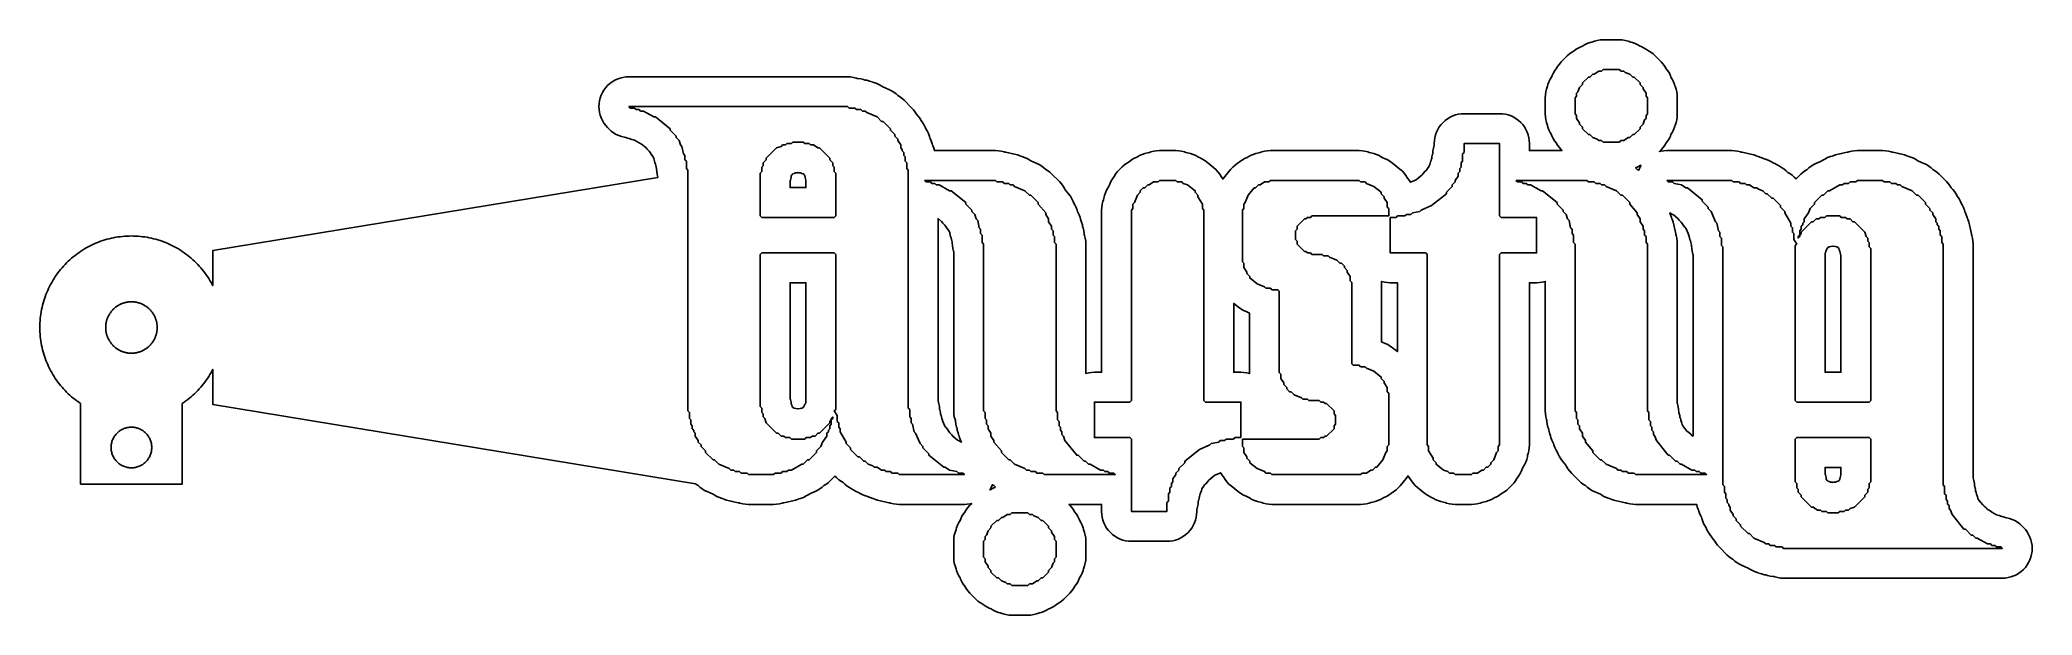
# Model space of a CAD drawing. Header units: millimetres. Extents: x -4.5 to 93.4, y -14.1 to 14.1.
import ezdxf

# ---------------------------------------------------------------- set-up
doc = ezdxf.new("R2010")
doc.units = ezdxf.units.MM
doc.layers.add('BLADE', color=7, linetype='Continuous')
doc.layers.add('NAME', color=1, linetype='Continuous')

msp = doc.modelspace()

# ---------------------------------------------------------------- linework, layer by layer
at = {"layer": 'BLADE'}
for points in [[(-2.5, -3.742), (-2.591, -3.679), (-2.681, -3.614), (-2.769, -3.548), (-2.855, -3.479), (-2.939, -3.407), (-3.022, -3.334), (-3.103, -3.259), (-3.182, -3.182), (-3.259, -3.103), (-3.334, -3.022), (-3.407, -2.939), (-3.479, -2.855), (-3.548, -2.769), (-3.614, -2.681), (-3.679, -2.591), (-3.742, -2.5), (-3.802, -2.407), (-3.86, -2.313), (-3.915, -2.218), (-3.969, -2.121), (-4.02, -2.023), (-4.068, -1.924), (-4.114, -1.824), (-4.157, -1.722), (-4.198, -1.62), (-4.237, -1.516), (-4.273, -1.412), (-4.306, -1.306), (-4.337, -1.2), (-4.365, -1.093), (-4.391, -0.986), (-4.414, -0.878), (-4.434, -0.769), (-4.451, -0.66), (-4.466, -0.551), (-4.478, -0.441), (-4.488, -0.331), (-4.495, -0.221), (-4.499, -0.11), (-4.5, 0), (-4.499, 0.11), (-4.495, 0.221), (-4.488, 0.331), (-4.478, 0.441), (-4.466, 0.551), (-4.451, 0.66), (-4.434, 0.769), (-4.414, 0.878), (-4.391, 0.986), (-4.365, 1.093), (-4.337, 1.2), (-4.306, 1.306), (-4.273, 1.412), (-4.237, 1.516), (-4.198, 1.62), (-4.157, 1.722), (-4.114, 1.824), (-4.068, 1.924), (-4.02, 2.023), (-3.969, 2.121), (-3.915, 2.218), (-3.86, 2.313), (-3.802, 2.407), (-3.742, 2.5), (-3.679, 2.591), (-3.614, 2.681), (-3.548, 2.769), (-3.479, 2.855), (-3.407, 2.939), (-3.334, 3.022), (-3.259, 3.103), (-3.182, 3.182), (-3.103, 3.259), (-3.022, 3.334), (-2.939, 3.407), (-2.855, 3.479), (-2.769, 3.548), (-2.681, 3.614), (-2.591, 3.679), (-2.5, 3.742), (-2.407, 3.802), (-2.313, 3.86), (-2.218, 3.915), (-2.121, 3.969), (-2.023, 4.02), (-1.924, 4.068), (-1.824, 4.114), (-1.722, 4.157), (-1.62, 4.198), (-1.516, 4.237), (-1.412, 4.273), (-1.306, 4.306), (-1.2, 4.337), (-1.093, 4.365), (-0.986, 4.391), (-0.878, 4.414), (-0.769, 4.434), (-0.66, 4.451), (-0.551, 4.466), (-0.441, 4.478), (-0.331, 4.488), (-0.221, 4.495), (-0.11, 4.499), (0, 4.5), (0.11, 4.499), (0.221, 4.495), (0.331, 4.488), (0.441, 4.478), (0.551, 4.466), (0.66, 4.451), (0.769, 4.434), (0.878, 4.414), (0.986, 4.391), (1.093, 4.365), (1.2, 4.337), (1.306, 4.306), (1.412, 4.273), (1.516, 4.237), (1.62, 4.198), (1.722, 4.157), (1.824, 4.114), (1.924, 4.068), (2.023, 4.02), (2.121, 3.969), (2.218, 3.915), (2.313, 3.86), (2.407, 3.802), (2.5, 3.742), (2.591, 3.679), (2.681, 3.614), (2.769, 3.548), (2.855, 3.479), (2.939, 3.407), (3.022, 3.334), (3.103, 3.259), (3.182, 3.182), (3.259, 3.103), (3.334, 3.022), (3.407, 2.939), (3.479, 2.855), (3.548, 2.769), (3.614, 2.681), (3.679, 2.591), (3.742, 2.5), (3.802, 2.407), (3.86, 2.313), (3.915, 2.218), (3.969, 2.121), (4, 2.061), (4, 3.78), (25.874, 7.379), (25.871, 7.386), (25.836, 7.525), (25.815, 7.668), (25.809, 7.792), (25.799, 7.822), (25.764, 7.961), (25.752, 8.039), (25.726, 8.111), (25.691, 8.25), (25.68, 8.306), (25.642, 8.384), (25.633, 8.407), (25.632, 8.407), (25.547, 8.523), (25.497, 8.605), (25.438, 8.664), (25.342, 8.771), (25.283, 8.849), (25.068, 9.021), (24.948, 9.082), (24.722, 9.211), (24.596, 9.242), (24.46, 9.291), (24.445, 9.298), (24.378, 9.315), (24.305, 9.341), (24.227, 9.353), (24.087, 9.388), (23.952, 9.436), (23.822, 9.498), (23.698, 9.572), (23.583, 9.657), (23.476, 9.754), (23.404, 9.827), (23.307, 9.933), (23.221, 10.049), (23.147, 10.172), (23.086, 10.302), (23.037, 10.438), (23.003, 10.577), (22.981, 10.719), (22.974, 10.863), (22.981, 11.007), (23.003, 11.149), (23.037, 11.288), (23.086, 11.424), (23.147, 11.554), (23.221, 11.677), (23.307, 11.793), (23.404, 11.899), (23.51, 11.996), (23.626, 12.082), (23.749, 12.156), (23.879, 12.217), (24.015, 12.266), (24.154, 12.3), (24.296, 12.322), (24.44, 12.329), (35.194, 12.329), (35.338, 12.322), (35.48, 12.3), (35.619, 12.266), (35.66, 12.251), (35.701, 12.249), (35.843, 12.228), (35.983, 12.193), (36.056, 12.167), (36.134, 12.155), (36.273, 12.12), (36.409, 12.072), (36.425, 12.064), (36.491, 12.048), (36.627, 11.999), (36.757, 11.938), (36.88, 11.864), (36.927, 11.829), (37.225, 11.701), (37.35, 11.641), (37.469, 11.568), (37.58, 11.484), (37.666, 11.406), (37.752, 11.355), (37.868, 11.269), (37.974, 11.173), (38.338, 10.809), (38.434, 10.703), (38.52, 10.587), (38.571, 10.501), (38.652, 10.412), (38.738, 10.297), (38.807, 10.182), (38.883, 10.079), (38.957, 9.955), (39.019, 9.825), (39.037, 9.774), (39.103, 9.664), (39.164, 9.534), (39.213, 9.398), (39.229, 9.332), (39.229, 9.332), (39.248, 9.301), (39.309, 9.171), (39.358, 9.036), (39.374, 8.969), (39.382, 8.953), (39.43, 8.818), (39.461, 8.696), (42.46, 8.696), (42.604, 8.688), (42.746, 8.667), (42.886, 8.632), (42.927, 8.618), (42.967, 8.616), (43.109, 8.595), (43.249, 8.56), (43.322, 8.534), (43.4, 8.522), (43.54, 8.487), (43.675, 8.439), (43.691, 8.431), (43.758, 8.414), (43.893, 8.366), (44.023, 8.304), (44.146, 8.231), (44.193, 8.196), (44.491, 8.068), (44.616, 8.007), (44.735, 7.935), (44.847, 7.851), (44.932, 7.773), (45.018, 7.722), (45.134, 7.636), (45.24, 7.54), (45.604, 7.176), (45.7, 7.07), (45.786, 6.954), (45.86, 6.831), (45.888, 6.772), (46.057, 6.57), (46.144, 6.453), (46.22, 6.329), (46.282, 6.198), (46.303, 6.141), (46.369, 6.03), (46.431, 5.901), (46.479, 5.765), (46.495, 5.699), (46.515, 5.667), (46.576, 5.537), (46.624, 5.402), (46.641, 5.336), (46.648, 5.32), (46.697, 5.185), (46.732, 5.045), (46.743, 4.967), (46.769, 4.894), (46.804, 4.755), (46.825, 4.612), (46.827, 4.572), (46.842, 4.531), (46.877, 4.391), (46.898, 4.249), (46.905, 4.105), (46.905, -2.266), (47.043, -2.232), (47.185, -2.211), (47.329, -2.204), (47.679, -2.204), (47.679, 5.777), (47.687, 5.92), (47.708, 6.063), (47.743, 6.202), (47.769, 6.275), (47.78, 6.353), (47.815, 6.493), (47.864, 6.628), (47.925, 6.758), (47.999, 6.882), (48.02, 6.909), (48.075, 7.048), (48.137, 7.182), (48.212, 7.31), (48.295, 7.422), (48.362, 7.536), (48.448, 7.651), (48.545, 7.758), (48.69, 7.903), (48.797, 8), (48.912, 8.085), (49.027, 8.154), (49.13, 8.231), (49.254, 8.304), (49.384, 8.366), (49.435, 8.384), (49.545, 8.45), (49.675, 8.512), (49.81, 8.56), (49.95, 8.595), (50.027, 8.606), (50.1, 8.632), (50.24, 8.667), (50.382, 8.688), (50.526, 8.696), (51.325, 8.696), (51.469, 8.688), (51.611, 8.667), (51.75, 8.632), (51.823, 8.606), (51.902, 8.595), (52.041, 8.56), (52.177, 8.511), (52.307, 8.45), (52.414, 8.385), (52.491, 8.356), (52.607, 8.299), (52.717, 8.233), (52.822, 8.156), (53.185, 7.866), (53.294, 7.769), (53.393, 7.662), (53.481, 7.546), (53.557, 7.421), (53.558, 7.419), (53.634, 7.318), (53.65, 7.29), (53.657, 7.302), (53.741, 7.419), (54.032, 7.782), (54.128, 7.891), (54.235, 7.99), (54.352, 8.078), (54.476, 8.154), (54.479, 8.155), (54.58, 8.231), (54.703, 8.304), (54.833, 8.366), (54.884, 8.384), (54.995, 8.45), (55.125, 8.512), (55.26, 8.56), (55.399, 8.595), (55.477, 8.606), (55.55, 8.632), (55.689, 8.667), (55.832, 8.688), (55.975, 8.696), (60.335, 8.696), (60.479, 8.688), (60.621, 8.667), (60.761, 8.632), (60.834, 8.606), (60.912, 8.595), (61.051, 8.56), (61.187, 8.511), (61.317, 8.45), (61.44, 8.376), (61.468, 8.355), (61.606, 8.3), (61.737, 8.24), (61.861, 8.168), (61.977, 8.084), (62.341, 7.793), (62.45, 7.696), (62.549, 7.589), (62.637, 7.473), (62.713, 7.348), (62.714, 7.346), (62.789, 7.245), (62.851, 7.142), (63.135, 7.263), (63.431, 7.5), (63.489, 7.578), (63.586, 7.685), (63.645, 7.744), (63.694, 7.826), (63.771, 7.93), (63.784, 7.952), (63.801, 8.019), (63.849, 8.154), (63.857, 8.17), (63.874, 8.237), (63.9, 8.31), (63.911, 8.388), (63.946, 8.527), (63.957, 8.557), (63.963, 8.681), (63.984, 8.824), (64.019, 8.963), (64.028, 8.99), (64.028, 9.046), (64.036, 9.19), (64.057, 9.332), (64.092, 9.472), (64.14, 9.607), (64.202, 9.737), (64.275, 9.861), (64.361, 9.976), (64.458, 10.083), (64.564, 10.179), (64.68, 10.265), (64.803, 10.339), (64.933, 10.401), (65.069, 10.449), (65.208, 10.484), (65.35, 10.505), (65.494, 10.512), (67.238, 10.512), (67.382, 10.505), (67.524, 10.484), (67.663, 10.449), (67.799, 10.401), (67.929, 10.339), (68.052, 10.265), (68.168, 10.179), (68.274, 10.083), (68.371, 9.976), (68.457, 9.861), (68.531, 9.737), (68.592, 9.607), (68.641, 9.472), (68.676, 9.332), (68.697, 9.19), (68.704, 9.046), (68.704, 8.696), (70.312, 8.696), (70.271, 8.737), (70.174, 8.843), (70.088, 8.959), (70.02, 9.074), (69.943, 9.177), (69.869, 9.3), (69.808, 9.43), (69.789, 9.481), (69.723, 9.592), (69.662, 9.722), (69.614, 9.857), (69.597, 9.923), (69.59, 9.939), (69.541, 10.074), (69.506, 10.214), (69.485, 10.356), (69.478, 10.5), (69.478, 11.299), (69.485, 11.443), (69.506, 11.585), (69.541, 11.724), (69.59, 11.86), (69.597, 11.876), (69.614, 11.942), (69.662, 12.078), (69.724, 12.208), (69.789, 12.316), (69.82, 12.398), (69.881, 12.52), (69.952, 12.635), (70.019, 12.723), (70.088, 12.84), (70.174, 12.955), (70.271, 13.062), (70.561, 13.353), (70.668, 13.449), (70.783, 13.535), (70.898, 13.604), (71.001, 13.68), (71.125, 13.754), (71.255, 13.816), (71.306, 13.834), (71.417, 13.9), (71.546, 13.961), (71.682, 14.01), (71.748, 14.026), (71.763, 14.034), (71.899, 14.082), (72.038, 14.117), (72.181, 14.138), (72.324, 14.145), (73.124, 14.145), (73.267, 14.138), (73.41, 14.117), (73.549, 14.082), (73.685, 14.034), (73.7, 14.026), (73.767, 14.009), (73.903, 13.961), (74.033, 13.899), (74.141, 13.835), (74.223, 13.803), (74.344, 13.743), (74.46, 13.671), (74.548, 13.605), (74.665, 13.535), (74.78, 13.449), (74.887, 13.353), (75.177, 13.062), (75.274, 12.955), (75.36, 12.84), (75.428, 12.725), (75.505, 12.622), (75.579, 12.499), (75.64, 12.368), (75.659, 12.317), (75.725, 12.207), (75.786, 12.077), (75.834, 11.942), (75.851, 11.876), (75.858, 11.86), (75.907, 11.724), (75.942, 11.585), (75.963, 11.443), (75.97, 11.299), (75.97, 10.5), (75.963, 10.356), (75.942, 10.214), (75.907, 10.074), (75.858, 9.939), (75.851, 9.923), (75.834, 9.856), (75.786, 9.721), (75.724, 9.591), (75.659, 9.483), (75.628, 9.401), (75.567, 9.279), (75.496, 9.164), (75.429, 9.075), (75.36, 8.959), (75.274, 8.843), (75.177, 8.737), (75.09, 8.649), (75.163, 8.667), (75.305, 8.688), (75.449, 8.696), (78.646, 8.696), (78.79, 8.688), (78.932, 8.667), (79.071, 8.632), (79.112, 8.618), (79.153, 8.616), (79.295, 8.595), (79.435, 8.56), (79.508, 8.534), (79.586, 8.522), (79.725, 8.487), (79.861, 8.439), (79.877, 8.431), (79.943, 8.415), (80.078, 8.366), (80.208, 8.305), (80.24, 8.286), (80.307, 8.269), (80.442, 8.221), (80.572, 8.159), (80.68, 8.094), (80.762, 8.063), (80.884, 8.002), (80.999, 7.931), (81.087, 7.865), (81.204, 7.795), (81.32, 7.709), (81.409, 7.628), (81.495, 7.577), (81.61, 7.491), (81.717, 7.394), (81.807, 7.304), (82.042, 7.54), (82.149, 7.636), (82.264, 7.722), (82.35, 7.773), (82.439, 7.854), (82.555, 7.94), (82.678, 8.014), (82.808, 8.075), (82.939, 8.122), (83.223, 8.284), (83.359, 8.353), (83.501, 8.407), (83.591, 8.431), (83.607, 8.439), (83.743, 8.487), (83.882, 8.522), (83.96, 8.534), (84.033, 8.56), (84.173, 8.595), (84.315, 8.616), (84.356, 8.618), (84.397, 8.632), (84.536, 8.667), (84.679, 8.688), (84.822, 8.696), (86.058, 8.696), (86.201, 8.688), (86.343, 8.667), (86.483, 8.632), (86.524, 8.618), (86.564, 8.616), (86.707, 8.595), (86.846, 8.56), (86.919, 8.534), (86.997, 8.522), (87.137, 8.487), (87.272, 8.439), (87.288, 8.431), (87.355, 8.414), (87.49, 8.366), (87.62, 8.304), (87.744, 8.231), (87.79, 8.196), (88.088, 8.068), (88.213, 8.007), (88.332, 7.935), (88.444, 7.851), (88.53, 7.773), (88.616, 7.722), (88.731, 7.636), (88.838, 7.54), (89.201, 7.176), (89.298, 7.07), (89.383, 6.954), (89.435, 6.868), (89.516, 6.779), (89.601, 6.664), (89.67, 6.549), (89.747, 6.446), (89.821, 6.322), (89.882, 6.192), (89.9, 6.141), (89.967, 6.03), (90.028, 5.901), (90.076, 5.765), (90.093, 5.699), (90.093, 5.699), (90.111, 5.668), (90.173, 5.538), (90.221, 5.403), (90.238, 5.336), (90.245, 5.32), (90.294, 5.185), (90.329, 5.045), (90.34, 4.967), (90.367, 4.894), (90.401, 4.755), (90.423, 4.612), (90.425, 4.572), (90.439, 4.531), (90.474, 4.391), (90.495, 4.249), (90.502, 4.105), (90.502, -7.359), (90.512, -7.386), (90.547, -7.525), (90.568, -7.668), (90.574, -7.792), (90.585, -7.822), (90.619, -7.961), (90.631, -8.039), (90.657, -8.112), (90.674, -8.179), (90.681, -8.195), (90.73, -8.33), (90.746, -8.396), (90.777, -8.477), (90.978, -8.727), (91.056, -8.785), (91.163, -8.882), (91.222, -8.941), (91.304, -8.99), (91.411, -9.07), (91.435, -9.082), (91.661, -9.211), (91.787, -9.242), (91.923, -9.291), (91.939, -9.298), (92.005, -9.315), (92.078, -9.341), (92.156, -9.353), (92.296, -9.388), (92.431, -9.436), (92.561, -9.498), (92.685, -9.572), (92.8, -9.657), (92.907, -9.754), (92.98, -9.827), (93.076, -9.933), (93.162, -10.049), (93.236, -10.172), (93.297, -10.302), (93.346, -10.438), (93.381, -10.577), (93.402, -10.719), (93.409, -10.863), (93.402, -11.007), (93.381, -11.149), (93.346, -11.288), (93.297, -11.424), (93.236, -11.554), (93.162, -11.677), (93.076, -11.793), (92.98, -11.899), (92.873, -11.996), (92.757, -12.082), (92.634, -12.156), (92.504, -12.217), (92.369, -12.266), (92.229, -12.3), (92.087, -12.322), (91.943, -12.329), (81.189, -12.329), (81.045, -12.322), (80.903, -12.3), (80.764, -12.266), (80.723, -12.251), (80.682, -12.249), (80.54, -12.228), (80.4, -12.193), (80.327, -12.167), (80.249, -12.155), (80.11, -12.12), (79.974, -12.072), (79.958, -12.064), (79.892, -12.048), (79.756, -11.999), (79.626, -11.938), (79.503, -11.864), (79.456, -11.829), (79.159, -11.701), (79.033, -11.641), (78.914, -11.568), (78.803, -11.484), (78.717, -11.406), (78.631, -11.355), (78.515, -11.269), (78.409, -11.173), (78.046, -10.809), (77.949, -10.703), (77.863, -10.587), (77.812, -10.501), (77.731, -10.412), (77.645, -10.297), (77.576, -10.182), (77.5, -10.079), (77.426, -9.955), (77.365, -9.825), (77.346, -9.774), (77.28, -9.664), (77.219, -9.534), (77.171, -9.398), (77.154, -9.332), (77.154, -9.332), (77.135, -9.301), (77.074, -9.171), (77.025, -9.036), (77.009, -8.969), (77.001, -8.953), (76.953, -8.818), (76.922, -8.696), (73.923, -8.696), (73.779, -8.688), (73.637, -8.667), (73.497, -8.632), (73.457, -8.618), (73.416, -8.616), (73.274, -8.595), (73.134, -8.56), (73.061, -8.534), (72.983, -8.522), (72.844, -8.487), (72.708, -8.439), (72.692, -8.431), (72.626, -8.414), (72.49, -8.366), (72.36, -8.304), (72.237, -8.231), (72.19, -8.196), (71.892, -8.068), (71.767, -8.007), (71.648, -7.935), (71.536, -7.851), (71.451, -7.773), (71.365, -7.722), (71.249, -7.636), (71.143, -7.54), (70.779, -7.176), (70.683, -7.07), (70.597, -6.954), (70.523, -6.831), (70.496, -6.772), (70.326, -6.57), (70.239, -6.453), (70.164, -6.329), (70.101, -6.198), (70.08, -6.141), (70.014, -6.03), (69.953, -5.901), (69.904, -5.765), (69.888, -5.699), (69.869, -5.667), (69.807, -5.537), (69.759, -5.402), (69.743, -5.336), (69.735, -5.32), (69.687, -5.185), (69.652, -5.045), (69.64, -4.967), (69.614, -4.894), (69.579, -4.755), (69.558, -4.612), (69.556, -4.572), (69.541, -4.531), (69.506, -4.391), (69.485, -4.249), (69.478, -4.105), (69.478, 2.266), (69.341, 2.232), (69.198, 2.211), (69.055, 2.204), (68.704, 2.204), (68.704, -5.777), (68.697, -5.92), (68.676, -6.063), (68.641, -6.202), (68.614, -6.275), (68.603, -6.353), (68.568, -6.493), (68.519, -6.628), (68.458, -6.758), (68.384, -6.882), (68.364, -6.909), (68.308, -7.048), (68.246, -7.182), (68.171, -7.31), (68.089, -7.422), (68.021, -7.536), (67.935, -7.651), (67.838, -7.758), (67.693, -7.903), (67.587, -8), (67.471, -8.085), (67.356, -8.154), (67.253, -8.231), (67.13, -8.304), (67, -8.366), (66.948, -8.384), (66.838, -8.45), (66.708, -8.512), (66.573, -8.56), (66.434, -8.595), (66.356, -8.606), (66.283, -8.632), (66.143, -8.667), (66.001, -8.688), (65.857, -8.696), (65.058, -8.696), (64.914, -8.688), (64.772, -8.667), (64.633, -8.632), (64.56, -8.606), (64.482, -8.595), (64.342, -8.56), (64.207, -8.511), (64.077, -8.45), (63.969, -8.385), (63.893, -8.356), (63.776, -8.299), (63.666, -8.233), (63.561, -8.156), (63.198, -7.866), (63.089, -7.769), (62.99, -7.662), (62.902, -7.546), (62.826, -7.421), (62.825, -7.419), (62.75, -7.318), (62.733, -7.29), (62.726, -7.302), (62.642, -7.419), (62.352, -7.782), (62.255, -7.891), (62.148, -7.99), (62.031, -8.078), (61.907, -8.154), (61.905, -8.155), (61.803, -8.231), (61.68, -8.304), (61.55, -8.366), (61.499, -8.384), (61.388, -8.45), (61.258, -8.512), (61.123, -8.56), (60.984, -8.595), (60.906, -8.606), (60.833, -8.632), (60.694, -8.667), (60.551, -8.688), (60.408, -8.696), (56.048, -8.696), (55.904, -8.688), (55.762, -8.667), (55.623, -8.632), (55.55, -8.606), (55.471, -8.595), (55.332, -8.56), (55.197, -8.511), (55.066, -8.45), (54.943, -8.376), (54.916, -8.355), (54.777, -8.3), (54.646, -8.24), (54.522, -8.168), (54.406, -8.084), (54.043, -7.793), (53.933, -7.696), (53.834, -7.589), (53.746, -7.473), (53.67, -7.348), (53.669, -7.346), (53.594, -7.245), (53.532, -7.142), (53.248, -7.263), (52.952, -7.5), (52.894, -7.578), (52.797, -7.685), (52.738, -7.744), (52.689, -7.826), (52.612, -7.93), (52.599, -7.952), (52.582, -8.019), (52.534, -8.154), (52.526, -8.17), (52.51, -8.237), (52.483, -8.31), (52.472, -8.388), (52.437, -8.527), (52.426, -8.557), (52.42, -8.681), (52.399, -8.824), (52.364, -8.963), (52.355, -8.99), (52.355, -9.046), (52.348, -9.19), (52.327, -9.332), (52.292, -9.472), (52.243, -9.607), (52.182, -9.737), (52.108, -9.861), (52.022, -9.976), (51.925, -10.083), (51.819, -10.179), (51.703, -10.265), (51.58, -10.339), (51.45, -10.401), (51.314, -10.449), (51.175, -10.484), (51.033, -10.505), (50.889, -10.512), (49.145, -10.512), (49.001, -10.505), (48.859, -10.484), (48.72, -10.449), (48.584, -10.401), (48.454, -10.339), (48.331, -10.265), (48.215, -10.179), (48.109, -10.083), (48.012, -9.976), (47.926, -9.861), (47.853, -9.737), (47.791, -9.607), (47.743, -9.472), (47.708, -9.332), (47.687, -9.19), (47.679, -9.046), (47.679, -8.696), (46.071, -8.696), (46.112, -8.737), (46.209, -8.843), (46.295, -8.959), (46.364, -9.074), (46.44, -9.177), (46.514, -9.3), (46.575, -9.43), (46.594, -9.481), (46.66, -9.592), (46.721, -9.722), (46.769, -9.857), (46.786, -9.923), (46.793, -9.939), (46.842, -10.074), (46.877, -10.214), (46.898, -10.356), (46.905, -10.5), (46.905, -11.299), (46.898, -11.443), (46.877, -11.585), (46.842, -11.724), (46.793, -11.86), (46.786, -11.876), (46.769, -11.942), (46.721, -12.078), (46.659, -12.208), (46.595, -12.316), (46.563, -12.398), (46.503, -12.52), (46.431, -12.635), (46.365, -12.723), (46.295, -12.84), (46.209, -12.955), (46.112, -13.062), (45.822, -13.353), (45.715, -13.449), (45.6, -13.535), (45.485, -13.604), (45.382, -13.68), (45.258, -13.754), (45.128, -13.816), (45.077, -13.834), (44.967, -13.9), (44.837, -13.961), (44.701, -14.01), (44.635, -14.026), (44.62, -14.034), (44.484, -14.082), (44.345, -14.117), (44.202, -14.138), (44.059, -14.145), (43.26, -14.145), (43.116, -14.138), (42.974, -14.117), (42.834, -14.082), (42.699, -14.034), (42.683, -14.026), (42.616, -14.009), (42.481, -13.961), (42.351, -13.899), (42.243, -13.835), (42.161, -13.803), (42.039, -13.743), (41.923, -13.671), (41.835, -13.605), (41.719, -13.535), (41.603, -13.449), (41.497, -13.353), (41.206, -13.062), (41.109, -12.955), (41.024, -12.84), (40.955, -12.725), (40.878, -12.622), (40.804, -12.499), (40.743, -12.368), (40.724, -12.317), (40.658, -12.207), (40.597, -12.077), (40.549, -11.942), (40.532, -11.876), (40.525, -11.86), (40.476, -11.724), (40.441, -11.585), (40.42, -11.443), (40.413, -11.299), (40.413, -10.5), (40.42, -10.356), (40.441, -10.214), (40.476, -10.074), (40.525, -9.939), (40.532, -9.923), (40.549, -9.856), (40.598, -9.721), (40.659, -9.591), (40.724, -9.483), (40.755, -9.401), (40.816, -9.279), (40.887, -9.164), (40.954, -9.075), (41.024, -8.959), (41.109, -8.843), (41.206, -8.737), (41.294, -8.649), (41.22, -8.667), (41.078, -8.688), (40.934, -8.696), (37.737, -8.696), (37.594, -8.688), (37.451, -8.667), (37.312, -8.632), (37.271, -8.618), (37.23, -8.616), (37.088, -8.595), (36.948, -8.56), (36.875, -8.534), (36.797, -8.522), (36.658, -8.487), (36.522, -8.439), (36.507, -8.431), (36.441, -8.415), (36.305, -8.366), (36.175, -8.305), (36.143, -8.286), (36.076, -8.269), (35.941, -8.221), (35.811, -8.159), (35.703, -8.094), (35.621, -8.063), (35.499, -8.002), (35.384, -7.931), (35.296, -7.865), (35.179, -7.795), (35.063, -7.709), (34.974, -7.628), (34.888, -7.577), (34.773, -7.491), (34.666, -7.394), (34.576, -7.304), (34.341, -7.54), (34.235, -7.636), (34.119, -7.722), (34.033, -7.773), (33.944, -7.854), (33.828, -7.94), (33.705, -8.014), (33.575, -8.075), (33.444, -8.122), (33.16, -8.284), (33.024, -8.353), (32.882, -8.407), (32.792, -8.431), (32.776, -8.439), (32.64, -8.487), (32.501, -8.522), (32.423, -8.534), (32.35, -8.56), (32.21, -8.595), (32.068, -8.616), (32.027, -8.618), (31.986, -8.632), (31.847, -8.667), (31.705, -8.688), (31.561, -8.696), (30.326, -8.696), (30.182, -8.688), (30.04, -8.667), (29.9, -8.632), (29.859, -8.618), (29.819, -8.616), (29.676, -8.595), (29.537, -8.56), (29.464, -8.534), (29.386, -8.522), (29.246, -8.487), (29.111, -8.439), (29.095, -8.431), (29.028, -8.414), (28.893, -8.366), (28.763, -8.304), (28.639, -8.231), (28.593, -8.196), (28.295, -8.068), (28.17, -8.007), (28.051, -7.935), (27.939, -7.851), (27.853, -7.773), (27.767, -7.722), (27.713, -7.682), (4, -3.78), (4, -2.061), (3.969, -2.121), (3.915, -2.218), (3.86, -2.313), (3.802, -2.407), (3.742, -2.5), (3.679, -2.591), (3.614, -2.681), (3.548, -2.769), (3.479, -2.855), (3.407, -2.939), (3.334, -3.022), (3.259, -3.103), (3.182, -3.182), (3.103, -3.259), (3.022, -3.334), (2.939, -3.407), (2.855, -3.479), (2.769, -3.548), (2.681, -3.614), (2.591, -3.679), (2.5, -3.742), (2.5, -3.742), (2.5, -7.7), (-2.5, -7.7), (-2.5, -3.742), (-2.5, -3.742)], [(74.194, 7.983), (74.193, 7.983), (74.142, 7.965), (74.031, 7.899), (73.918, 7.845), (73.997, 7.773), (74.072, 7.728), (74.095, 7.791), (74.156, 7.921), (74.194, 7.983)], [(33.103, 7.38), (33.092, 7.452), (33.054, 7.515), (33.013, 7.556), (32.952, 7.571), (32.879, 7.597), (32.801, 7.609), (32.76, 7.619), (32.719, 7.609), (32.641, 7.597), (32.568, 7.571), (32.506, 7.556), (32.465, 7.515), (32.428, 7.452), (32.417, 7.38), (32.382, 7.24), (32.373, 7.214), (32.373, 6.879), (33.147, 6.879), (33.147, 7.214), (33.138, 7.24), (33.103, 7.38)], [(40.742, -5.537), (40.694, -5.402), (40.678, -5.336), (40.67, -5.32), (40.622, -5.185), (40.587, -5.045), (40.575, -4.967), (40.549, -4.894), (40.514, -4.755), (40.493, -4.612), (40.491, -4.572), (40.476, -4.531), (40.441, -4.391), (40.42, -4.249), (40.413, -4.105), (40.413, 3.726), (40.404, 3.753), (40.369, 3.892), (40.348, 4.034), (40.342, 4.159), (40.331, 4.189), (40.296, 4.328), (40.285, 4.406), (40.259, 4.478), (40.224, 4.617), (40.213, 4.673), (40.174, 4.75), (40.165, 4.774), (40.165, 4.774), (40.079, 4.89), (40.03, 4.972), (39.971, 5.031), (39.874, 5.137), (39.816, 5.216), (39.639, 5.358), (39.639, -3.581), (39.648, -3.607), (39.683, -3.747), (39.704, -3.889), (39.711, -4.014), (39.721, -4.043), (39.756, -4.183), (39.768, -4.261), (39.793, -4.333), (39.828, -4.472), (39.839, -4.527), (39.884, -4.618), (39.995, -4.878), (40.033, -4.92), (40.118, -5.035), (40.168, -5.117), (40.227, -5.176), (40.323, -5.283), (40.382, -5.361), (40.6, -5.536), (40.679, -5.573), (40.775, -5.631), (40.788, -5.633), (40.742, -5.537)], [(76.679, 3.889), (76.673, 4.014), (76.662, 4.043), (76.627, 4.183), (76.616, 4.261), (76.59, 4.333), (76.555, 4.472), (76.544, 4.527), (76.5, 4.618), (76.388, 4.878), (76.35, 4.92), (76.265, 5.035), (76.216, 5.117), (76.156, 5.176), (76.06, 5.283), (76.002, 5.361), (75.784, 5.536), (75.704, 5.573), (75.608, 5.631), (75.595, 5.633), (75.641, 5.537), (75.689, 5.402), (75.706, 5.336), (75.713, 5.32), (75.761, 5.185), (75.796, 5.045), (75.808, 4.967), (75.834, 4.894), (75.869, 4.755), (75.89, 4.612), (75.892, 4.572), (75.907, 4.531), (75.942, 4.391), (75.963, 4.249), (75.97, 4.105), (75.97, -3.726), (75.979, -3.753), (76.014, -3.892), (76.035, -4.034), (76.042, -4.159), (76.052, -4.189), (76.087, -4.328), (76.099, -4.406), (76.125, -4.479), (76.141, -4.546), (76.149, -4.562), (76.197, -4.697), (76.214, -4.763), (76.245, -4.843), (76.446, -5.094), (76.524, -5.152), (76.631, -5.249), (76.69, -5.308), (76.744, -5.341), (76.744, 3.581), (76.735, 3.607), (76.7, 3.747), (76.679, 3.889)], [(83.928, 3.825), (83.913, 3.887), (83.872, 3.928), (83.809, 3.965), (83.737, 3.976), (83.623, 4.004), (83.51, 3.976), (83.437, 3.965), (83.375, 3.928), (83.331, 3.884), (83.281, 3.778), (83.262, 3.747), (83.245, 3.679), (83.236, 3.653), (83.236, -2.204), (84.011, -2.204), (84.011, 3.508), (84.001, 3.535), (83.966, 3.674), (83.954, 3.752), (83.928, 3.825)], [(32.946, -3.965), (33.008, -3.928), (33.052, -3.884), (33.102, -3.778), (33.121, -3.747), (33.138, -3.679), (33.147, -3.653), (33.147, 2.204), (32.373, 2.204), (32.373, -3.508), (32.382, -3.535), (32.417, -3.674), (32.429, -3.752), (32.455, -3.825), (32.47, -3.887), (32.511, -3.928), (32.574, -3.965), (32.646, -3.976), (32.76, -4.004), (32.874, -3.976), (32.946, -3.965)], [(61.468, -0.727), (61.606, -0.783), (61.737, -0.843), (61.861, -0.915), (61.977, -0.999), (62.212, -1.187), (62.212, 2.204), (61.861, 2.204), (61.717, 2.211), (61.575, 2.232), (61.436, 2.267), (61.435, 2.267), (61.437, 2.216), (61.437, -0.705), (61.44, -0.707), (61.468, -0.727)], [(1.263, 0.062), (1.262, 0.093), (1.259, 0.124), (1.255, 0.155), (1.251, 0.186), (1.246, 0.216), (1.241, 0.247), (1.234, 0.277), (1.227, 0.307), (1.219, 0.337), (1.211, 0.367), (1.201, 0.397), (1.191, 0.426), (1.18, 0.455), (1.169, 0.484), (1.156, 0.513), (1.144, 0.541), (1.13, 0.569), (1.116, 0.596), (1.101, 0.624), (1.085, 0.65), (1.069, 0.677), (1.052, 0.703), (1.034, 0.728), (1.016, 0.754), (0.997, 0.778), (0.978, 0.803), (0.958, 0.826), (0.937, 0.85), (0.916, 0.872), (0.894, 0.894), (0.872, 0.916), (0.85, 0.937), (0.826, 0.958), (0.803, 0.978), (0.778, 0.997), (0.754, 1.016), (0.728, 1.034), (0.703, 1.052), (0.677, 1.069), (0.65, 1.085), (0.624, 1.101), (0.596, 1.116), (0.569, 1.13), (0.541, 1.144), (0.513, 1.156), (0.484, 1.169), (0.455, 1.18), (0.426, 1.191), (0.397, 1.201), (0.367, 1.211), (0.337, 1.219), (0.307, 1.227), (0.277, 1.234), (0.247, 1.241), (0.216, 1.246), (0.186, 1.251), (0.155, 1.255), (0.124, 1.259), (0.093, 1.262), (0.062, 1.263), (0.031, 1.265), (0, 1.265), (-0.031, 1.265), (-0.062, 1.263), (-0.093, 1.262), (-0.124, 1.259), (-0.155, 1.255), (-0.186, 1.251), (-0.216, 1.246), (-0.247, 1.241), (-0.277, 1.234), (-0.307, 1.227), (-0.337, 1.219), (-0.367, 1.211), (-0.397, 1.201), (-0.426, 1.191), (-0.455, 1.18), (-0.484, 1.169), (-0.513, 1.156), (-0.541, 1.144), (-0.569, 1.13), (-0.596, 1.116), (-0.624, 1.101), (-0.65, 1.085), (-0.677, 1.069), (-0.703, 1.052), (-0.728, 1.034), (-0.754, 1.016), (-0.778, 0.997), (-0.803, 0.978), (-0.826, 0.958), (-0.85, 0.937), (-0.872, 0.916), (-0.894, 0.894), (-0.916, 0.872), (-0.937, 0.85), (-0.958, 0.826), (-0.978, 0.803), (-0.997, 0.778), (-1.016, 0.754), (-1.034, 0.728), (-1.052, 0.703), (-1.069, 0.677), (-1.085, 0.65), (-1.101, 0.624), (-1.116, 0.596), (-1.13, 0.569), (-1.144, 0.541), (-1.156, 0.513), (-1.169, 0.484), (-1.18, 0.455), (-1.191, 0.426), (-1.201, 0.397), (-1.211, 0.367), (-1.219, 0.337), (-1.227, 0.307), (-1.234, 0.277), (-1.241, 0.247), (-1.246, 0.216), (-1.251, 0.186), (-1.255, 0.155), (-1.259, 0.124), (-1.262, 0.093), (-1.263, 0.062), (-1.265, 0.031), (-1.265, 0), (-1.265, -0.031), (-1.263, -0.062), (-1.262, -0.093), (-1.259, -0.124), (-1.255, -0.155), (-1.251, -0.186), (-1.246, -0.216), (-1.241, -0.247), (-1.234, -0.277), (-1.227, -0.307), (-1.219, -0.337), (-1.211, -0.367), (-1.201, -0.397), (-1.191, -0.426), (-1.18, -0.455), (-1.169, -0.484), (-1.156, -0.513), (-1.144, -0.541), (-1.13, -0.569), (-1.116, -0.596), (-1.101, -0.624), (-1.085, -0.65), (-1.069, -0.677), (-1.052, -0.703), (-1.034, -0.728), (-1.016, -0.754), (-0.997, -0.778), (-0.978, -0.803), (-0.958, -0.826), (-0.937, -0.85), (-0.916, -0.872), (-0.894, -0.894), (-0.872, -0.916), (-0.85, -0.937), (-0.826, -0.958), (-0.803, -0.978), (-0.778, -0.997), (-0.754, -1.016), (-0.728, -1.034), (-0.703, -1.052), (-0.677, -1.069), (-0.65, -1.085), (-0.624, -1.101), (-0.596, -1.116), (-0.569, -1.13), (-0.541, -1.144), (-0.513, -1.156), (-0.484, -1.169), (-0.455, -1.18), (-0.426, -1.191), (-0.397, -1.201), (-0.367, -1.211), (-0.337, -1.219), (-0.307, -1.227), (-0.277, -1.234), (-0.247, -1.241), (-0.216, -1.246), (-0.186, -1.251), (-0.155, -1.255), (-0.124, -1.259), (-0.093, -1.262), (-0.062, -1.263), (-0.031, -1.265), (0, -1.265), (0.031, -1.265), (0.062, -1.263), (0.093, -1.262), (0.124, -1.259), (0.155, -1.255), (0.186, -1.251), (0.216, -1.246), (0.247, -1.241), (0.277, -1.234), (0.307, -1.227), (0.337, -1.219), (0.367, -1.211), (0.397, -1.201), (0.426, -1.191), (0.455, -1.18), (0.484, -1.169), (0.513, -1.156), (0.541, -1.144), (0.569, -1.13), (0.596, -1.116), (0.624, -1.101), (0.65, -1.085), (0.677, -1.069), (0.703, -1.052), (0.728, -1.034), (0.754, -1.016), (0.778, -0.997), (0.803, -0.978), (0.826, -0.958), (0.85, -0.937), (0.872, -0.916), (0.894, -0.894), (0.916, -0.872), (0.937, -0.85), (0.958, -0.826), (0.978, -0.803), (0.997, -0.778), (1.016, -0.754), (1.034, -0.728), (1.052, -0.703), (1.069, -0.677), (1.085, -0.65), (1.101, -0.624), (1.116, -0.596), (1.13, -0.569), (1.144, -0.541), (1.156, -0.513), (1.169, -0.484), (1.18, -0.455), (1.191, -0.426), (1.201, -0.397), (1.211, -0.367), (1.219, -0.337), (1.227, -0.307), (1.234, -0.277), (1.241, -0.247), (1.246, -0.216), (1.251, -0.186), (1.255, -0.155), (1.259, -0.124), (1.262, -0.093), (1.263, -0.062), (1.265, -0.031), (1.265, 0), (1.265, 0.031), (1.263, 0.062)], [(54.916, 0.727), (54.777, 0.783), (54.646, 0.843), (54.522, 0.915), (54.406, 0.999), (54.171, 1.187), (54.171, -2.204), (54.522, -2.204), (54.666, -2.211), (54.808, -2.232), (54.948, -2.267), (54.948, -2.267), (54.946, -2.216), (54.946, 0.705), (54.943, 0.707), (54.916, 0.727)], [(0.999, -5.851), (0.995, -5.802), (0.989, -5.753), (0.981, -5.705), (0.97, -5.657), (0.957, -5.61), (0.942, -5.563), (0.924, -5.517), (0.904, -5.472), (0.882, -5.429), (0.858, -5.386), (0.831, -5.344), (0.803, -5.304), (0.773, -5.266), (0.741, -5.228), (0.707, -5.193), (0.672, -5.159), (0.634, -5.127), (0.596, -5.097), (0.556, -5.069), (0.514, -5.042), (0.471, -5.018), (0.428, -4.996), (0.383, -4.976), (0.337, -4.958), (0.29, -4.943), (0.243, -4.93), (0.195, -4.919), (0.147, -4.911), (0.098, -4.905), (0.049, -4.901), (0, -4.9), (-0.049, -4.901), (-0.098, -4.905), (-0.147, -4.911), (-0.195, -4.919), (-0.243, -4.93), (-0.29, -4.943), (-0.337, -4.958), (-0.383, -4.976), (-0.428, -4.996), (-0.471, -5.018), (-0.514, -5.042), (-0.556, -5.069), (-0.596, -5.097), (-0.634, -5.127), (-0.672, -5.159), (-0.707, -5.193), (-0.741, -5.228), (-0.773, -5.266), (-0.803, -5.304), (-0.831, -5.344), (-0.858, -5.386), (-0.882, -5.429), (-0.904, -5.472), (-0.924, -5.517), (-0.942, -5.563), (-0.957, -5.61), (-0.97, -5.657), (-0.981, -5.705), (-0.989, -5.753), (-0.995, -5.802), (-0.999, -5.851), (-1, -5.9), (-0.999, -5.949), (-0.995, -5.998), (-0.989, -6.047), (-0.981, -6.095), (-0.97, -6.143), (-0.957, -6.19), (-0.942, -6.237), (-0.924, -6.283), (-0.904, -6.328), (-0.882, -6.371), (-0.858, -6.414), (-0.831, -6.456), (-0.803, -6.496), (-0.773, -6.534), (-0.741, -6.572), (-0.707, -6.607), (-0.672, -6.641), (-0.634, -6.673), (-0.596, -6.703), (-0.556, -6.731), (-0.514, -6.758), (-0.471, -6.782), (-0.428, -6.804), (-0.383, -6.824), (-0.337, -6.842), (-0.29, -6.857), (-0.243, -6.87), (-0.195, -6.881), (-0.147, -6.889), (-0.098, -6.895), (-0.049, -6.899), (0, -6.9), (0.049, -6.899), (0.098, -6.895), (0.147, -6.889), (0.195, -6.881), (0.243, -6.87), (0.29, -6.857), (0.337, -6.842), (0.383, -6.824), (0.428, -6.804), (0.471, -6.782), (0.514, -6.758), (0.556, -6.731), (0.596, -6.703), (0.634, -6.673), (0.672, -6.641), (0.707, -6.607), (0.741, -6.572), (0.773, -6.534), (0.803, -6.496), (0.831, -6.456), (0.858, -6.414), (0.882, -6.371), (0.904, -6.328), (0.924, -6.283), (0.942, -6.237), (0.957, -6.19), (0.97, -6.143), (0.981, -6.095), (0.989, -6.047), (0.995, -5.998), (0.999, -5.949), (1, -5.9), (0.999, -5.851)], [(42.465, -7.845), (42.386, -7.773), (42.311, -7.728), (42.288, -7.791), (42.227, -7.921), (42.189, -7.983), (42.19, -7.983), (42.241, -7.965), (42.352, -7.899), (42.465, -7.845)], [(83.623, -7.619), (83.664, -7.609), (83.742, -7.597), (83.816, -7.571), (83.877, -7.556), (83.918, -7.515), (83.955, -7.452), (83.966, -7.38), (84.001, -7.24), (84.011, -7.214), (84.011, -6.879), (83.236, -6.879), (83.236, -7.214), (83.246, -7.24), (83.281, -7.38), (83.291, -7.452), (83.329, -7.515), (83.37, -7.556), (83.431, -7.571), (83.504, -7.597), (83.582, -7.609), (83.623, -7.619)]]:
    msp.add_lwpolyline(points, close=True, dxfattribs=at)
at = {"layer": 'NAME'}
for points in [[(72.324, 12.68), (73.124, 12.68), (73.196, 12.607), (73.342, 12.607), (73.414, 12.534), (73.632, 12.462), (73.778, 12.316), (73.85, 12.316), (74.141, 12.026), (74.141, 11.953), (74.286, 11.808), (74.286, 11.735), (74.432, 11.517), (74.432, 11.372), (74.504, 11.299), (74.504, 10.5), (74.432, 10.427), (74.432, 10.282), (74.359, 10.209), (74.286, 9.991), (74.141, 9.846), (74.141, 9.773), (73.85, 9.482), (73.778, 9.482), (73.632, 9.337), (73.56, 9.337), (73.342, 9.192), (73.196, 9.192), (73.124, 9.119), (72.324, 9.119), (72.252, 9.192), (72.106, 9.192), (72.034, 9.264), (71.816, 9.337), (71.67, 9.482), (71.598, 9.482), (71.307, 9.773), (71.307, 9.846), (71.162, 9.991), (71.162, 10.064), (71.016, 10.282), (71.016, 10.427), (70.944, 10.5), (70.944, 11.299), (71.016, 11.372), (71.016, 11.517), (71.089, 11.59), (71.162, 11.808), (71.307, 11.953), (71.307, 12.026), (71.598, 12.316), (71.67, 12.316), (71.816, 12.462), (71.888, 12.462), (72.106, 12.607), (72.252, 12.607), (72.324, 12.68)], [(24.44, 10.863), (35.194, 10.863), (35.267, 10.79), (35.557, 10.79), (35.63, 10.718), (35.848, 10.718), (35.921, 10.645), (36.066, 10.645), (36.139, 10.572), (36.647, 10.354), (36.865, 10.136), (36.938, 10.136), (37.301, 9.773), (37.301, 9.7), (37.519, 9.482), (37.519, 9.41), (37.665, 9.264), (37.665, 9.192), (37.81, 8.974), (37.81, 8.828), (37.883, 8.756), (37.883, 8.683), (37.955, 8.61), (37.955, 8.465), (38.028, 8.392), (38.028, 8.174), (38.1, 8.102), (38.1, 7.811), (38.173, 7.739), (38.173, -3.96), (38.246, -4.033), (38.246, -4.396), (38.318, -4.469), (38.318, -4.687), (38.391, -4.759), (38.464, -5.123), (38.536, -5.195), (38.754, -5.704), (38.9, -5.849), (38.9, -5.922), (39.19, -6.213), (39.19, -6.285), (39.917, -6.867), (39.99, -6.867), (40.208, -7.012), (40.571, -7.085), (40.644, -7.157), (40.862, -7.157), (40.934, -7.23), (37.737, -7.23), (37.665, -7.157), (37.374, -7.157), (37.301, -7.085), (37.083, -7.085), (37.011, -7.012), (36.865, -7.012), (36.647, -6.867), (36.502, -6.867), (36.429, -6.794), (36.211, -6.721), (36.066, -6.576), (35.993, -6.576), (35.775, -6.358), (35.703, -6.358), (35.339, -5.995), (35.339, -5.922), (35.121, -5.704), (35.121, -5.631), (34.831, -5.123), (34.831, -4.977), (34.758, -4.905), (34.758, -4.687), (34.685, -4.614), (34.685, -4.323), (34.54, -4.105), (34.613, -4.033), (34.613, 3.597), (34.54, 3.669), (30.98, 3.669), (30.907, 3.597), (30.907, -3.887), (30.98, -3.96), (30.98, -4.178), (31.052, -4.251), (31.052, -4.396), (31.125, -4.469), (31.198, -4.687), (31.706, -5.195), (31.779, -5.195), (31.924, -5.341), (32.07, -5.341), (32.142, -5.413), (32.36, -5.413), (32.433, -5.486), (33.087, -5.486), (33.159, -5.413), (33.377, -5.413), (33.45, -5.341), (33.595, -5.341), (33.741, -5.195), (33.813, -5.195), (34.322, -4.687), (34.322, -4.614), (34.395, -4.541), (34.395, -4.759), (34.322, -4.832), (34.322, -4.977), (34.249, -5.05), (34.249, -5.123), (34.177, -5.195), (34.177, -5.341), (33.959, -5.631), (33.886, -5.849), (33.668, -6.067), (33.668, -6.14), (33.305, -6.503), (33.232, -6.503), (33.014, -6.721), (32.941, -6.721), (32.433, -7.012), (32.288, -7.012), (32.215, -7.085), (31.997, -7.085), (31.924, -7.157), (31.634, -7.157), (31.561, -7.23), (30.326, -7.23), (30.253, -7.157), (29.962, -7.157), (29.89, -7.085), (29.672, -7.085), (29.599, -7.012), (29.454, -7.012), (29.381, -6.939), (28.872, -6.721), (28.654, -6.503), (28.582, -6.503), (28.218, -6.14), (28.218, -6.067), (28, -5.849), (28, -5.777), (27.855, -5.631), (27.855, -5.559), (27.71, -5.341), (27.71, -5.195), (27.637, -5.123), (27.637, -5.05), (27.564, -4.977), (27.564, -4.832), (27.492, -4.759), (27.492, -4.541), (27.419, -4.469), (27.419, -4.178), (27.346, -4.105), (27.346, 7.739), (27.274, 7.811), (27.274, 8.174), (27.201, 8.247), (27.201, 8.465), (27.129, 8.538), (27.056, 8.901), (26.983, 8.974), (26.911, 9.192), (26.765, 9.337), (26.765, 9.41), (26.475, 9.7), (26.475, 9.773), (25.748, 10.354), (25.675, 10.354), (25.167, 10.645), (25.021, 10.645), (24.949, 10.718), (24.803, 10.718), (24.731, 10.79), (24.513, 10.79), (24.44, 10.863)], [(32.215, 9.046), (32.142, 8.974), (31.997, 8.974), (31.924, 8.901), (31.706, 8.828), (31.198, 8.32), (31.198, 8.247), (31.052, 8.102), (31.052, 7.957), (30.98, 7.884), (30.98, 7.666), (30.907, 7.593), (30.907, 5.486), (30.98, 5.413), (34.54, 5.413), (34.613, 5.486), (34.613, 7.593), (34.54, 7.666), (34.54, 7.884), (34.467, 7.957), (34.467, 8.102), (34.322, 8.247), (34.322, 8.32), (33.813, 8.828), (33.741, 8.828), (33.523, 8.974), (33.377, 8.974), (33.305, 9.046), (33.087, 9.046), (33.014, 9.119), (32.506, 9.119), (32.433, 9.046), (32.215, 9.046)], [(61.861, 5.413), (62.152, 5.413), (62.224, 5.486), (62.588, 5.486), (62.66, 5.559), (62.878, 5.559), (62.951, 5.631), (63.314, 5.704), (63.387, 5.777), (63.896, 5.995), (64.622, 6.576), (64.622, 6.649), (64.913, 6.939), (64.913, 7.012), (65.058, 7.157), (65.058, 7.23), (65.203, 7.448), (65.203, 7.593), (65.276, 7.666), (65.276, 7.811), (65.349, 7.884), (65.349, 8.102), (65.421, 8.174), (65.421, 8.538), (65.494, 8.61), (65.494, 9.046), (67.238, 9.046), (67.238, 5.486), (67.311, 5.413), (69.055, 5.413), (69.055, 3.669), (67.311, 3.669), (67.238, 3.597), (67.238, -5.777), (67.165, -5.849), (67.165, -6.067), (67.093, -6.14), (66.947, -6.503), (66.802, -6.649), (66.802, -6.721), (66.657, -6.867), (66.584, -6.867), (66.439, -7.012), (66.366, -7.012), (66.148, -7.157), (65.93, -7.157), (65.857, -7.23), (65.058, -7.23), (64.985, -7.157), (64.768, -7.157), (64.695, -7.085), (64.477, -7.012), (64.114, -6.721), (64.114, -6.649), (63.968, -6.503), (63.968, -6.431), (63.75, -6.067), (63.75, -5.849), (63.678, -5.777), (63.678, 3.597), (63.605, 3.669), (61.861, 3.669), (61.861, 5.413)], [(38.972, 7.23), (42.46, 7.23), (42.533, 7.157), (42.824, 7.157), (42.896, 7.085), (43.114, 7.085), (43.187, 7.012), (43.332, 7.012), (43.405, 6.939), (43.913, 6.721), (44.131, 6.503), (44.204, 6.503), (44.567, 6.14), (44.567, 6.067), (44.931, 5.631), (44.931, 5.559), (45.076, 5.341), (45.076, 5.195), (45.221, 4.977), (45.221, 4.832), (45.294, 4.759), (45.294, 4.541), (45.367, 4.469), (45.367, 4.178), (45.439, 4.105), (45.439, -4.105), (45.512, -4.178), (45.512, -4.541), (45.585, -4.614), (45.585, -4.832), (45.657, -4.905), (45.657, -5.05), (45.73, -5.123), (45.73, -5.268), (45.803, -5.341), (45.875, -5.559), (46.457, -6.285), (46.529, -6.285), (46.82, -6.576), (46.893, -6.576), (47.038, -6.721), (47.111, -6.721), (47.619, -7.012), (47.765, -7.012), (47.837, -7.085), (47.983, -7.085), (48.055, -7.157), (48.273, -7.157), (48.346, -7.23), (44.858, -7.23), (44.785, -7.157), (44.495, -7.157), (44.422, -7.085), (44.204, -7.085), (44.131, -7.012), (43.986, -7.012), (43.913, -6.939), (43.405, -6.721), (43.187, -6.503), (43.114, -6.503), (42.751, -6.14), (42.751, -6.067), (42.388, -5.631), (42.388, -5.559), (42.242, -5.341), (42.242, -5.195), (42.097, -4.977), (42.097, -4.832), (42.024, -4.759), (42.024, -4.541), (41.952, -4.469), (41.952, -4.178), (41.879, -4.105), (41.879, 4.105), (41.806, 4.178), (41.806, 4.541), (41.734, 4.614), (41.734, 4.832), (41.661, 4.905), (41.588, 5.268), (41.516, 5.341), (41.443, 5.559), (41.298, 5.704), (41.298, 5.777), (41.007, 6.067), (41.007, 6.14), (40.28, 6.721), (40.208, 6.721), (39.699, 7.012), (39.554, 7.012), (39.481, 7.085), (39.336, 7.085), (39.263, 7.157), (39.045, 7.157), (38.972, 7.23)], [(54.522, -5.413), (54.231, -5.413), (54.159, -5.486), (53.796, -5.486), (53.723, -5.559), (53.505, -5.559), (53.432, -5.631), (53.069, -5.704), (52.996, -5.777), (52.488, -5.995), (51.761, -6.576), (51.761, -6.649), (51.47, -6.939), (51.47, -7.012), (51.325, -7.157), (51.325, -7.23), (51.18, -7.448), (51.18, -7.593), (51.107, -7.666), (51.107, -7.811), (51.034, -7.884), (51.034, -8.102), (50.962, -8.174), (50.962, -8.538), (50.889, -8.61), (50.889, -9.046), (49.145, -9.046), (49.145, -5.486), (49.072, -5.413), (47.329, -5.413), (47.329, -3.669), (49.072, -3.669), (49.145, -3.597), (49.145, 5.777), (49.218, 5.849), (49.218, 6.067), (49.29, 6.14), (49.436, 6.503), (49.581, 6.649), (49.581, 6.721), (49.726, 6.867), (49.799, 6.867), (49.944, 7.012), (50.017, 7.012), (50.235, 7.157), (50.453, 7.157), (50.526, 7.23), (51.325, 7.23), (51.398, 7.157), (51.616, 7.157), (51.688, 7.085), (51.906, 7.012), (52.27, 6.721), (52.27, 6.649), (52.415, 6.503), (52.415, 6.431), (52.633, 6.067), (52.633, 5.849), (52.706, 5.777), (52.706, -3.597), (52.778, -3.669), (54.522, -3.669), (54.522, -5.413)], [(54.595, -5.486), (58.373, -5.486), (58.446, -5.413), (58.591, -5.413), (58.664, -5.341), (58.737, -5.341), (59.1, -4.977), (59.1, -4.832), (59.173, -4.759), (59.173, -4.323), (59.1, -4.251), (59.1, -4.105), (58.737, -3.742), (58.664, -3.742), (58.591, -3.669), (58.446, -3.669), (58.373, -3.597), (57.865, -3.597), (57.792, -3.524), (57.574, -3.524), (57.501, -3.451), (57.138, -3.306), (56.993, -3.161), (56.92, -3.161), (56.775, -3.015), (56.775, -2.943), (56.629, -2.797), (56.629, -2.725), (56.484, -2.507), (56.484, -2.289), (56.411, -2.216), (56.411, 1.78), (56.339, 1.853), (56.048, 1.853), (55.975, 1.926), (55.757, 1.926), (55.685, 1.998), (55.321, 2.144), (54.958, 2.434), (54.958, 2.507), (54.813, 2.652), (54.813, 2.725), (54.667, 2.943), (54.667, 3.161), (54.595, 3.233), (54.595, 5.777), (54.667, 5.849), (54.667, 6.067), (54.74, 6.14), (54.885, 6.503), (55.176, 6.867), (55.249, 6.867), (55.394, 7.012), (55.467, 7.012), (55.685, 7.157), (55.903, 7.157), (55.975, 7.23), (60.335, 7.23), (60.408, 7.157), (60.626, 7.157), (60.698, 7.085), (61.062, 6.939), (61.425, 6.649), (61.425, 6.576), (61.57, 6.431), (61.57, 6.358), (61.716, 6.14), (61.716, 5.922), (61.788, 5.849), (61.788, 5.486), (58.01, 5.486), (57.937, 5.413), (57.792, 5.413), (57.719, 5.341), (57.647, 5.341), (57.283, 4.977), (57.283, 4.832), (57.211, 4.759), (57.211, 4.323), (57.283, 4.251), (57.283, 4.105), (57.647, 3.742), (57.719, 3.742), (57.792, 3.669), (57.937, 3.669), (58.01, 3.597), (58.519, 3.597), (58.591, 3.524), (58.809, 3.524), (58.882, 3.451), (59.245, 3.306), (59.391, 3.161), (59.463, 3.161), (59.608, 3.015), (59.608, 2.943), (59.754, 2.797), (59.754, 2.725), (59.899, 2.507), (59.899, 2.289), (59.972, 2.216), (59.972, -1.78), (60.044, -1.853), (60.335, -1.853), (60.408, -1.926), (60.626, -1.926), (60.698, -1.998), (61.062, -2.144), (61.425, -2.434), (61.425, -2.507), (61.57, -2.652), (61.57, -2.725), (61.716, -2.943), (61.716, -3.161), (61.788, -3.233), (61.788, -5.777), (61.716, -5.849), (61.716, -6.067), (61.643, -6.14), (61.498, -6.503), (61.207, -6.867), (61.134, -6.867), (60.989, -7.012), (60.916, -7.012), (60.698, -7.157), (60.48, -7.157), (60.408, -7.23), (56.048, -7.23), (55.975, -7.157), (55.757, -7.157), (55.685, -7.085), (55.321, -6.939), (54.958, -6.649), (54.958, -6.576), (54.813, -6.431), (54.813, -6.358), (54.667, -6.14), (54.667, -5.922), (54.595, -5.849), (54.595, -5.486)], [(68.037, 7.23), (71.525, 7.23), (71.598, 7.157), (71.888, 7.157), (71.961, 7.085), (72.179, 7.085), (72.252, 7.012), (72.397, 7.012), (72.47, 6.939), (72.978, 6.721), (73.196, 6.503), (73.269, 6.503), (73.632, 6.14), (73.632, 6.067), (73.996, 5.631), (73.996, 5.559), (74.141, 5.341), (74.141, 5.195), (74.286, 4.977), (74.286, 4.832), (74.359, 4.759), (74.359, 4.541), (74.432, 4.469), (74.432, 4.178), (74.504, 4.105), (74.504, -4.105), (74.577, -4.178), (74.577, -4.541), (74.65, -4.614), (74.65, -4.832), (74.722, -4.905), (74.722, -5.05), (74.795, -5.123), (74.795, -5.268), (74.868, -5.341), (74.94, -5.559), (75.522, -6.285), (75.594, -6.285), (75.885, -6.576), (75.957, -6.576), (76.103, -6.721), (76.175, -6.721), (76.684, -7.012), (76.829, -7.012), (76.902, -7.085), (77.047, -7.085), (77.12, -7.157), (77.338, -7.157), (77.411, -7.23), (73.923, -7.23), (73.85, -7.157), (73.56, -7.157), (73.487, -7.085), (73.269, -7.085), (73.196, -7.012), (73.051, -7.012), (72.978, -6.939), (72.47, -6.721), (72.252, -6.503), (72.179, -6.503), (71.816, -6.14), (71.816, -6.067), (71.452, -5.631), (71.452, -5.559), (71.307, -5.341), (71.307, -5.195), (71.162, -4.977), (71.162, -4.832), (71.089, -4.759), (71.089, -4.541), (71.016, -4.469), (71.016, -4.178), (70.944, -4.105), (70.944, 4.105), (70.871, 4.178), (70.871, 4.541), (70.798, 4.614), (70.798, 4.832), (70.726, 4.905), (70.653, 5.268), (70.58, 5.341), (70.508, 5.559), (70.362, 5.704), (70.362, 5.777), (70.072, 6.067), (70.072, 6.14), (69.345, 6.721), (69.273, 6.721), (68.764, 7.012), (68.619, 7.012), (68.546, 7.085), (68.401, 7.085), (68.328, 7.157), (68.11, 7.157), (68.037, 7.23)], [(75.449, 7.23), (78.646, 7.23), (78.719, 7.157), (79.009, 7.157), (79.082, 7.085), (79.3, 7.085), (79.373, 7.012), (79.518, 7.012), (79.736, 6.867), (79.881, 6.867), (79.954, 6.794), (80.172, 6.721), (80.317, 6.576), (80.39, 6.576), (80.608, 6.358), (80.681, 6.358), (81.044, 5.995), (81.044, 5.922), (81.262, 5.704), (81.262, 5.631), (81.552, 5.123), (81.552, 4.977), (81.625, 4.905), (81.625, 4.687), (81.698, 4.614), (81.698, 4.323), (81.843, 4.105), (81.77, 4.033), (81.77, -3.597), (81.843, -3.669), (85.404, -3.669), (85.476, -3.597), (85.476, 3.887), (85.404, 3.96), (85.404, 4.178), (85.331, 4.251), (85.331, 4.396), (85.258, 4.469), (85.186, 4.687), (84.677, 5.195), (84.604, 5.195), (84.459, 5.341), (84.314, 5.341), (84.241, 5.413), (84.023, 5.413), (83.95, 5.486), (83.296, 5.486), (83.224, 5.413), (83.006, 5.413), (82.933, 5.341), (82.788, 5.341), (82.642, 5.195), (82.57, 5.195), (82.061, 4.687), (82.061, 4.614), (81.988, 4.541), (81.988, 4.759), (82.061, 4.832), (82.061, 4.977), (82.134, 5.05), (82.134, 5.123), (82.206, 5.195), (82.206, 5.341), (82.424, 5.631), (82.497, 5.849), (82.715, 6.067), (82.715, 6.14), (83.078, 6.503), (83.151, 6.503), (83.369, 6.721), (83.442, 6.721), (83.95, 7.012), (84.096, 7.012), (84.168, 7.085), (84.386, 7.085), (84.459, 7.157), (84.75, 7.157), (84.822, 7.23), (86.058, 7.23), (86.13, 7.157), (86.421, 7.157), (86.493, 7.085), (86.711, 7.085), (86.784, 7.012), (86.929, 7.012), (87.002, 6.939), (87.511, 6.721), (87.729, 6.503), (87.801, 6.503), (88.165, 6.14), (88.165, 6.067), (88.383, 5.849), (88.383, 5.777), (88.528, 5.631), (88.528, 5.559), (88.673, 5.341), (88.673, 5.195), (88.746, 5.123), (88.746, 5.05), (88.819, 4.977), (88.819, 4.832), (88.891, 4.759), (88.891, 4.541), (88.964, 4.469), (88.964, 4.178), (89.037, 4.105), (89.037, -7.739), (89.109, -7.811), (89.109, -8.174), (89.182, -8.247), (89.182, -8.465), (89.255, -8.538), (89.255, -8.683), (89.327, -8.756), (89.327, -8.901), (89.4, -8.974), (89.473, -9.192), (90.054, -9.918), (90.127, -9.918), (90.417, -10.209), (90.49, -10.209), (90.635, -10.354), (90.708, -10.354), (91.217, -10.645), (91.362, -10.645), (91.435, -10.718), (91.58, -10.718), (91.653, -10.79), (91.87, -10.79), (91.943, -10.863), (81.189, -10.863), (81.116, -10.79), (80.826, -10.79), (80.753, -10.718), (80.535, -10.718), (80.463, -10.645), (80.317, -10.645), (80.245, -10.572), (79.736, -10.354), (79.518, -10.136), (79.445, -10.136), (79.082, -9.773), (79.082, -9.7), (78.864, -9.482), (78.864, -9.41), (78.719, -9.264), (78.719, -9.192), (78.573, -8.974), (78.573, -8.828), (78.501, -8.756), (78.501, -8.683), (78.428, -8.61), (78.428, -8.465), (78.355, -8.392), (78.355, -8.174), (78.283, -8.102), (78.283, -7.811), (78.21, -7.739), (78.21, 3.96), (78.137, 4.033), (78.137, 4.396), (78.065, 4.469), (78.065, 4.687), (77.992, 4.759), (77.919, 5.123), (77.847, 5.195), (77.629, 5.704), (77.483, 5.849), (77.483, 5.922), (77.193, 6.213), (77.193, 6.285), (76.466, 6.867), (76.393, 6.867), (76.175, 7.012), (75.812, 7.085), (75.739, 7.157), (75.522, 7.157), (75.449, 7.23)], [(81.988, 4.541), (81.988, 4.469), (81.916, 4.396), (81.916, 4.469), (81.988, 4.541)], [(34.467, -4.469), (34.395, -4.541), (34.395, -4.469), (34.467, -4.396), (34.467, -4.469)], [(81.77, -5.486), (81.77, -7.593), (81.843, -7.666), (81.843, -7.884), (81.916, -7.957), (81.916, -8.102), (82.061, -8.247), (82.061, -8.32), (82.57, -8.828), (82.642, -8.828), (82.86, -8.974), (83.006, -8.974), (83.078, -9.046), (83.296, -9.046), (83.369, -9.119), (83.878, -9.119), (83.95, -9.046), (84.168, -9.046), (84.241, -8.974), (84.386, -8.974), (84.459, -8.901), (84.677, -8.828), (85.186, -8.32), (85.186, -8.247), (85.331, -8.102), (85.331, -7.957), (85.404, -7.884), (85.404, -7.666), (85.476, -7.593), (85.476, -5.486), (85.404, -5.413), (81.843, -5.413), (81.77, -5.486)], [(43.26, -9.119), (44.059, -9.119), (44.131, -9.192), (44.277, -9.192), (44.349, -9.264), (44.567, -9.337), (44.713, -9.482), (44.785, -9.482), (45.076, -9.773), (45.076, -9.846), (45.221, -9.991), (45.221, -10.064), (45.367, -10.282), (45.367, -10.427), (45.439, -10.5), (45.439, -11.299), (45.367, -11.372), (45.367, -11.517), (45.294, -11.59), (45.221, -11.808), (45.076, -11.953), (45.076, -12.026), (44.785, -12.316), (44.713, -12.316), (44.567, -12.462), (44.495, -12.462), (44.277, -12.607), (44.131, -12.607), (44.059, -12.68), (43.26, -12.68), (43.187, -12.607), (43.042, -12.607), (42.969, -12.534), (42.751, -12.462), (42.606, -12.316), (42.533, -12.316), (42.242, -12.026), (42.242, -11.953), (42.097, -11.808), (42.097, -11.735), (41.952, -11.517), (41.952, -11.372), (41.879, -11.299), (41.879, -10.5), (41.952, -10.427), (41.952, -10.282), (42.024, -10.209), (42.097, -9.991), (42.242, -9.846), (42.242, -9.773), (42.533, -9.482), (42.606, -9.482), (42.751, -9.337), (42.824, -9.337), (43.042, -9.192), (43.187, -9.192), (43.26, -9.119)]]:
    msp.add_lwpolyline(points, close=True, dxfattribs=at)

doc.saveas('drawing.dxf')
